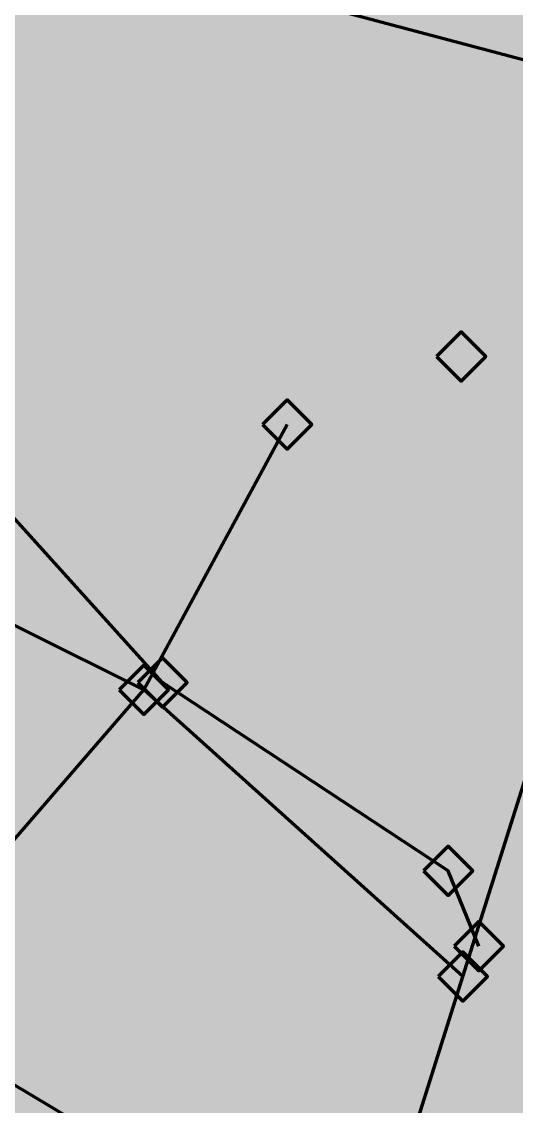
# Model space of a CAD drawing. Header units: inches. Extents: x 0 to 458, y -2 to 321.
# Drawn here: x 201 to 229.4, y 83.5 to 145.9 of the extents above; entities that cross this region are included whole.
import ezdxf

# ---------------------------------------------------------------- set-up
doc = ezdxf.new("R2010")
doc.units = ezdxf.units.IN
doc.header["$MEASUREMENT"] = 0
doc.layers.add('H', color=7, linetype='CONTINUOUS', lineweight=100)
doc.layers.add('P', color=250, linetype='CONTINUOUS', lineweight=100)

msp = doc.modelspace()

# ---------------------------------------------------------------- hatches: boundary and pattern name
at = {"layer": 'H', "linetype": 'Continuous'}
for color, points in [(7, [(-0.167, 296.167), (421, 296.167), (421, -1.833), (-0.167, -1.833)]), (0, [(228.75, 131), (227.167, 127.917), (226.667, 127.917), (228.333, 131.167), (226.5, 131.167), (226.5, 131.583), (228.75, 131.583), (228.75, 131), (231.5, 129.75), (231.25, 128.333), (230.333, 127.833), (229.5, 128.333), (229.167, 129.75), (229.5, 131.167), (230.333, 131.667), (231.25, 131.167), (231.5, 129.75), (228.75, 131), (230.917, 128.667), (231, 129.083), (231, 129.75), (231, 130.417), (230.917, 130.833), (230.667, 131.167), (230.333, 131.25), (230, 131.167), (229.833, 130.833), (229.75, 130.417), (229.667, 129.75), (229.667, 129.083), (229.833, 128.667), (230, 128.333), (230.333, 128.25), (230.667, 128.333), (230.917, 128.667), (228.75, 131), (232.833, 127.917), (232.167, 127.917), (232.167, 128.583), (232.833, 128.583), (232.833, 127.917), (228.75, 131), (235.917, 129.167), (235.5, 129.167), (235.5, 127.917), (235, 127.917), (235, 129.167), (233.417, 129.167), (233.417, 129.667), (235, 131.583), (235.5, 131.583), (235.5, 129.583), (235.917, 129.583), (235.917, 129.167), (228.75, 131), (235, 129.583), (235, 131), (233.75, 129.583), (235, 129.583), (228.75, 131), (237.333, 131.25), (237.083, 131.167), (236.75, 131.083), (236.583, 131), (236.417, 130.917), (236.417, 131.417), (236.833, 131.583), (237.333, 131.667), (237.75, 131.583), (238.083, 131.417), (238.333, 131.167), (238.417, 130.75), (238.25, 130.25), (237.75, 129.917), (238, 129.833), (238.25, 129.667), (238.417, 129.417), (238.5, 129), (238.417, 128.583), (238.167, 128.167), (237.833, 127.917), (237.333, 127.833), (236.75, 127.917), (236.333, 128.083), (236.333, 128.583), (236.75, 128.417), (237.25, 128.25), (237.583, 128.333), (237.833, 128.5), (238, 128.75), (238, 129.083), (238, 129.333), (237.833, 129.583), (237.583, 129.667), (237.25, 129.667), (237, 129.667), (237, 130.083), (237.167, 130.083), (237.75, 130.25), (237.917, 130.75), (237.917, 131), (237.75, 131.083), (237.583, 131.25), (237.333, 131.25)]), (0, [(224.833, 126.667), (226.25, 125.25), (227.667, 126.667), (226.25, 128.083)]), (0, [(206.25, 125.917), (204.667, 122.833), (204.083, 122.833), (205.833, 126.083), (203.917, 126.083), (203.917, 126.5), (206.25, 126.5), (206.25, 125.917), (207.667, 126.167), (207.417, 126.083), (207.167, 126), (206.917, 125.917), (206.75, 125.833), (206.75, 126.333), (207.167, 126.5), (207.75, 126.583), (208.167, 126.5), (208.5, 126.333), (208.75, 126.083), (208.833, 125.667), (208.583, 125.167), (208.167, 124.833), (208.417, 124.75), (208.583, 124.583), (208.833, 124.333), (208.917, 123.917), (208.833, 123.417), (208.583, 123.083), (208.167, 122.833), (207.667, 122.75), (207.083, 122.833), (206.667, 123), (206.667, 123.5), (207.083, 123.25), (207.583, 123.167), (207.917, 123.25), (208.167, 123.333), (208.333, 123.583), (208.417, 123.917), (208.333, 124.25), (208.167, 124.5), (207.917, 124.583), (207.583, 124.583), (207.417, 124.583), (207.417, 125), (207.583, 125), (208.083, 125.167), (208.333, 125.583), (208.25, 125.833), (208.083, 126), (207.917, 126.083), (207.667, 126.167), (206.25, 125.917), (210.25, 122.833), (209.667, 122.833), (209.667, 123.5), (210.25, 123.5), (210.25, 122.833), (206.25, 125.917), (213.25, 124), (213.167, 123.5), (212.917, 123.083), (212.5, 122.833), (212, 122.75), (211.5, 122.833), (211, 122.917), (211, 123.5), (211.083, 123.5), (211.25, 123.333), (211.5, 123.25), (211.75, 123.167), (212, 123.167), (212.25, 123.25), (212.5, 123.417), (212.667, 123.667), (212.75, 124), (212.667, 124.333), (212.5, 124.5), (212.25, 124.667), (211.917, 124.667), (211.5, 124.667), (211.167, 124.583), (211.167, 126.5), (213.167, 126.5), (213.167, 126.083), (211.667, 126.083), (211.667, 125.083), (211.833, 125.083), (212, 125.083), (212.5, 125.083), (212.833, 124.833), (213.083, 124.5), (213.25, 124), (206.25, 125.917), (216, 124), (215.917, 123.5), (215.667, 123.083), (215.25, 122.833), (214.75, 122.75), (214.25, 122.833), (213.833, 122.917), (213.833, 123.5), (214, 123.333), (214.25, 123.25), (214.5, 123.167), (214.75, 123.167), (215.083, 123.25), (215.25, 123.417), (215.417, 123.667), (215.5, 124), (215.417, 124.333), (215.25, 124.5), (215, 124.667), (214.667, 124.667), (214.25, 124.667), (213.917, 124.583), (213.917, 126.5), (215.917, 126.5), (215.917, 126.083), (214.417, 126.083), (214.417, 125.083), (214.583, 125.083), (214.75, 125.083), (215.25, 125.083), (215.583, 124.833), (215.917, 124.5), (216, 124)]), (0, [(214.833, 122.75), (216.25, 121.333), (217.667, 122.75), (216.25, 124.167)]), (0, [(207.667, 107.917), (209.083, 106.5), (210.5, 107.917), (209.083, 109.333)]), (0, [(206.583, 107.5), (208, 106.083), (209.417, 107.5), (208, 108.917)]), (0, [(208.5, 106.167), (206.917, 103.083), (206.333, 103.083), (208, 106.25), (206.167, 106.25), (206.167, 106.75), (208.5, 106.75), (208.5, 106.167), (209.917, 106.333), (209.667, 106.333), (209.417, 106.25), (209.167, 106.167), (209, 106.083), (209, 106.583), (209.167, 106.667), (209.417, 106.75), (209.667, 106.75), (210, 106.75), (210.167, 106.75), (210.417, 106.75), (210.75, 106.583), (211, 106.333), (211, 106.083), (211.083, 105.917), (211, 105.583), (210.833, 105.417), (210.667, 105.167), (210.417, 105.083), (210.667, 105), (210.833, 104.833), (211.083, 104.583), (211.083, 104.333), (211.167, 104.167), (211.083, 103.917), (211.083, 103.667), (210.833, 103.333), (210.667, 103.167), (210.417, 103.083), (210.167, 103), (209.917, 103), (209.667, 103), (209.333, 103.083), (209.083, 103.083), (208.917, 103.167), (208.917, 103.75), (209.083, 103.583), (209.333, 103.5), (209.583, 103.417), (209.833, 103.417), (210.167, 103.417), (210.417, 103.583), (210.583, 103.833), (210.667, 104.167), (210.583, 104.5), (210.417, 104.667), (210.167, 104.833), (209.833, 104.833), (209.667, 104.833), (209.667, 105.25), (209.833, 105.25), (210.083, 105.25), (210.333, 105.417), (210.5, 105.583), (210.583, 105.833), (210.5, 106.083), (210.333, 106.25), (210.167, 106.333), (209.917, 106.333), (208.5, 106.167), (212.5, 103.083), (211.917, 103.083), (211.917, 103.75), (212.5, 103.75), (212.5, 103.083), (208.5, 106.167), (215, 105.833), (214.917, 106.083), (214.833, 106.25), (214.583, 106.417), (214.333, 106.417), (214.083, 106.417), (213.917, 106.25), (213.75, 106.083), (213.75, 105.917), (213.833, 105.583), (214.083, 105.333), (214.333, 105.25), (214.583, 105.167), (214.75, 105.333), (214.917, 105.5), (214.917, 105.667), (215, 105.833), (208.5, 106.167), (215.083, 104), (215, 104.25), (214.917, 104.417), (214.833, 104.5), (214.583, 104.667), (214.417, 104.75), (214.083, 104.917), (213.917, 104.75), (213.75, 104.583), (213.667, 104.333), (213.667, 104.083), (213.667, 103.833), (213.833, 103.583), (214.083, 103.417), (214.333, 103.333), (214.667, 103.417), (214.833, 103.5), (215, 103.75), (215.083, 104), (208.5, 106.167), (214.333, 103), (214.083, 103), (213.833, 103.083), (213.667, 103.167), (213.5, 103.25), (213.25, 103.667), (213.167, 104.083), (213.167, 104.333), (213.333, 104.583), (213.5, 104.833), (213.75, 105), (213.583, 105.167), (213.417, 105.333), (213.25, 105.583), (213.25, 105.833), (213.333, 106.25), (213.583, 106.5), (213.917, 106.75), (214.167, 106.75), (214.333, 106.833), (214.583, 106.75), (214.833, 106.75), (215.167, 106.5), (215.417, 106.25), (215.417, 105.833), (215.417, 105.583), (215.333, 105.417), (215.167, 105.167), (214.917, 105), (215.167, 104.833), (215.417, 104.583), (215.5, 104.417), (215.583, 104.083), (215.5, 103.833), (215.5, 103.667), (215.333, 103.417), (215.167, 103.25), (214.833, 103.083), (214.583, 103), (214.333, 103), (208.5, 106.167), (218.333, 106.167), (216.75, 103.083), (216.167, 103.083), (217.917, 106.25), (216, 106.25), (216, 106.75), (218.333, 106.75), (218.333, 106.167)]), (0, [(215.5, 99.917), (213.917, 96.833), (213.417, 96.833), (215.083, 100.083), (213.167, 100.083), (213.167, 100.5), (215.5, 100.5), (215.5, 99.917), (217, 100.167), (216.667, 100.083), (216.417, 100), (216.25, 99.917), (216.083, 99.833), (216.083, 100.333), (216.5, 100.5), (217, 100.583), (217.417, 100.5), (217.75, 100.333), (218, 100.083), (218.083, 99.667), (217.917, 99.167), (217.417, 98.833), (217.667, 98.75), (217.917, 98.583), (218.083, 98.333), (218.167, 97.917), (218.083, 97.417), (217.833, 97.083), (217.5, 96.833), (216.917, 96.75), (216.417, 96.833), (215.917, 97), (215.917, 97.5), (216, 97.5), (216.417, 97.25), (216.917, 97.167), (217.25, 97.25), (217.5, 97.333), (217.583, 97.583), (217.667, 97.917), (217.583, 98.25), (217.417, 98.5), (217.167, 98.583), (216.917, 98.583), (216.667, 98.583), (216.667, 99), (216.833, 99), (217.417, 99.167), (217.583, 99.583), (217.583, 99.833), (217.417, 100), (217.167, 100.083), (217, 100.167), (215.5, 99.917), (219.5, 96.833), (218.917, 96.833), (218.917, 97.5), (219.5, 97.5), (219.5, 96.833), (215.5, 99.917), (222.5, 98), (222.417, 97.5), (222.167, 97.083), (221.833, 96.833), (221.25, 96.75), (220.75, 96.833), (220.333, 96.917), (220.333, 97.5), (220.5, 97.333), (220.75, 97.25), (221, 97.167), (221.333, 97.167), (221.583, 97.25), (221.833, 97.417), (222, 97.667), (222, 98), (221.917, 98.333), (221.833, 98.5), (221.583, 98.667), (221.167, 98.667), (220.833, 98.667), (220.5, 98.583), (220.5, 100.5), (222.5, 100.5), (222.5, 100.083), (220.917, 100.083), (220.917, 99.083), (221.167, 99.083), (221.25, 99.083), (221.75, 99.083), (222.167, 98.833), (222.417, 98.5), (222.5, 98), (215.5, 99.917), (225.25, 98), (225.167, 97.5), (224.917, 97.083), (224.583, 96.833), (224.083, 96.75), (223.5, 96.833), (223.083, 96.917), (223.083, 97.5), (223.25, 97.333), (223.5, 97.25), (223.75, 97.167), (224.083, 97.167), (224.333, 97.25), (224.583, 97.417), (224.75, 97.667), (224.75, 98), (224.75, 98.333), (224.583, 98.5), (224.333, 98.667), (224, 98.667), (223.583, 98.667), (223.25, 98.583), (223.25, 100.5), (225.25, 100.5), (225.25, 100.083), (223.75, 100.083), (223.75, 99.083), (223.917, 99.083), (224.083, 99.083), (224.5, 99.083), (224.917, 98.833), (225.167, 98.5), (225.25, 98)]), (0, [(224.083, 97.083), (225.5, 95.667), (226.917, 97.083), (225.5, 98.5)]), (0, [(229.833, 97.167), (228.25, 94), (227.667, 94), (229.417, 97.25), (227.5, 97.25), (227.5, 97.667), (229.833, 97.667), (229.833, 97.167), (231.25, 97.333), (231, 97.333), (230.75, 97.25), (230.5, 97.167), (230.333, 97), (230.333, 97.583), (230.5, 97.667), (230.75, 97.75), (231, 97.75), (231.333, 97.75), (231.5, 97.75), (231.75, 97.75), (232.083, 97.583), (232.333, 97.25), (232.333, 97.083), (232.417, 96.917), (232.333, 96.583), (232.167, 96.333), (232, 96.167), (231.75, 96.083), (231.75, 96), (232, 96), (232.167, 95.833), (232.417, 95.5), (232.417, 95.333), (232.5, 95.167), (232.417, 94.917), (232.417, 94.667), (232.167, 94.333), (232, 94.167), (231.75, 94.083), (231.5, 94), (231.25, 94), (231, 94), (230.667, 94), (230.417, 94.083), (230.25, 94.167), (230.25, 94.75), (230.417, 94.583), (230.667, 94.5), (230.917, 94.417), (231.167, 94.417), (231.5, 94.417), (231.75, 94.583), (231.917, 94.833), (232, 95.167), (231.917, 95.5), (231.75, 95.667), (231.5, 95.833), (231.167, 95.833), (231, 95.833), (231, 96.25), (231.167, 96.25), (231.417, 96.25), (231.667, 96.417), (231.833, 96.583), (231.917, 96.833), (231.833, 97.083), (231.667, 97.25), (231.5, 97.333), (231.25, 97.333), (229.833, 97.167), (233.833, 94), (233.25, 94), (233.25, 94.75), (233.833, 94.75), (233.833, 94), (229.833, 97.167), (236.917, 95.25), (236.917, 94.917), (236.833, 94.667), (236.667, 94.5), (236.583, 94.333), (236.417, 94.167), (236.167, 94.083), (236, 94), (235.75, 94), (235.5, 94), (235.25, 94.083), (234.917, 94.333), (234.75, 94.5), (234.667, 94.833), (234.583, 95.167), (234.5, 95.417), (234.5, 95.667), (234.5, 95.917), (234.583, 96.083), (234.583, 96.5), (234.75, 96.833), (234.917, 97.167), (235.167, 97.417), (235.417, 97.583), (235.75, 97.75), (236.167, 97.75), (236.417, 97.75), (236.583, 97.75), (236.583, 97.25), (236.333, 97.333), (236.083, 97.333), (235.917, 97.333), (235.667, 97.25), (235.333, 97), (235.25, 96.833), (235.167, 96.667), (235.083, 96.417), (235, 96.083), (235.417, 96.333), (235.75, 96.417), (236.167, 96.333), (236.333, 96.25), (236.5, 96.167), (236.667, 96), (236.833, 95.75), (236.917, 95.5), (236.917, 95.25), (229.833, 97.167), (236.417, 95.25), (236.417, 95.417), (236.333, 95.583), (236.167, 95.833), (235.917, 95.917), (235.667, 96), (235.333, 95.917), (235, 95.75), (235, 95.667), (235, 95.583), (235, 95.167), (235.083, 94.917), (235.167, 94.75), (235.25, 94.583), (235.5, 94.417), (235.75, 94.333), (236, 94.417), (236.25, 94.583), (236.333, 94.833), (236.417, 95.25), (229.833, 97.167), (239.583, 95.167), (239.5, 94.917), (239.5, 94.75), (239.333, 94.5), (239.25, 94.333), (239.083, 94.167), (238.833, 94.083), (238.583, 94), (238.333, 94), (238.083, 94), (237.833, 94), (237.583, 94.083), (237.417, 94.167), (237.417, 94.667), (237.583, 94.583), (237.833, 94.5), (238.083, 94.417), (238.333, 94.417), (238.667, 94.417), (238.833, 94.583), (239, 94.833), (239.083, 95.25), (239, 95.5), (238.833, 95.75), (238.583, 95.833), (238.25, 95.917), (237.833, 95.833), (237.5, 95.833), (237.5, 97.667), (239.5, 97.667), (239.5, 97.25), (238, 97.25), (238, 96.333), (238.167, 96.333), (238.333, 96.333), (238.583, 96.333), (238.833, 96.25), (239.167, 96.083), (239.5, 95.75), (239.5, 95.5), (239.583, 95.167)]), (0, [(225.833, 92.75), (227.25, 91.333), (228.667, 92.75), (227.25, 94.167)]), (0, [(224.917, 91), (226.333, 89.583), (227.75, 91), (226.333, 92.417)]), (0, [(224.917, 91), (226.333, 89.583), (227.75, 91), (226.333, 92.417)]), (0, [(216.333, 90.5), (214.75, 87.417), (214.167, 87.417), (215.917, 90.667), (214, 90.667), (214, 91.083), (216.333, 91.083), (216.333, 90.5), (217.75, 90.75), (217.5, 90.667), (217.25, 90.583), (217, 90.5), (216.833, 90.417), (216.833, 90.917), (217.25, 91.083), (217.833, 91.167), (218.25, 91.083), (218.583, 91), (218.833, 90.667), (218.917, 90.25), (218.667, 89.75), (218.25, 89.5), (218.25, 89.417), (218.5, 89.333), (218.667, 89.167), (218.917, 88.917), (219, 88.5), (218.917, 88.083), (218.667, 87.667), (218.25, 87.417), (217.75, 87.333), (217.167, 87.417), (216.75, 87.583), (216.75, 88.083), (217.167, 87.917), (217.75, 87.75), (218, 87.833), (218.25, 88), (218.417, 88.25), (218.5, 88.583), (218.417, 88.917), (218.25, 89.083), (218, 89.167), (217.667, 89.167), (217.5, 89.167), (217.5, 89.583), (217.667, 89.583), (218.167, 89.75), (218.417, 90.25), (218.333, 90.5), (218.167, 90.667), (218, 90.75), (217.75, 90.75), (216.333, 90.5), (220.333, 87.417), (219.75, 87.417), (219.75, 88.167), (220.333, 88.167), (220.333, 87.417), (216.333, 90.5), (223.333, 88.583), (223.25, 88.083), (223, 87.75), (222.583, 87.417), (222.083, 87.333), (221.583, 87.417), (221.083, 87.583), (221.083, 88.083), (221.167, 88.083), (221.333, 88), (221.583, 87.917), (221.833, 87.833), (222.083, 87.75), (222.417, 87.833), (222.583, 88), (222.75, 88.25), (222.833, 88.583), (222.75, 88.917), (222.583, 89.083), (222.333, 89.25), (222, 89.25), (221.583, 89.25), (221.25, 89.167), (221.25, 91.083), (223.25, 91.083), (223.25, 90.667), (221.75, 90.667), (221.75, 89.667), (221.917, 89.667), (222.083, 89.667), (222.583, 89.667), (222.917, 89.5), (223.167, 89.167), (223.333, 88.583), (216.333, 90.5), (226.083, 87.417), (223.833, 87.417), (223.833, 87.917), (224.333, 88.417), (224.75, 88.833), (225.333, 89.583), (225.417, 90.167), (225.417, 90.417), (225.25, 90.583), (225.083, 90.667), (224.833, 90.75), (224.583, 90.667), (224.333, 90.583), (224.083, 90.5), (223.917, 90.417), (223.917, 90.917), (224.333, 91.083), (224.833, 91.167), (225.667, 90.917), (225.917, 90.167), (225.917, 89.75), (225.75, 89.417), (225.583, 89.083), (225.25, 88.833), (224.75, 88.25), (224.333, 87.833), (226.083, 87.833), (226.083, 87.417)]), (0, [(198.5, 90.083), (196.917, 87), (196.333, 87), (198.083, 90.25), (196.167, 90.25), (196.167, 90.667), (198.5, 90.667), (198.5, 90.083), (201.25, 88.25), (200.833, 88.25), (200.833, 87), (200.417, 87), (200.417, 88.25), (198.75, 88.25), (198.75, 88.75), (200.417, 90.667), (200.833, 90.667), (200.833, 88.667), (201.25, 88.667), (201.25, 88.25), (198.5, 90.083), (200.417, 88.667), (200.417, 90.083), (199.167, 88.667), (200.417, 88.667), (198.5, 90.083), (202.5, 87), (201.917, 87), (201.917, 87.667), (202.5, 87.667), (202.5, 87), (198.5, 90.083), (205.5, 88.833), (205.5, 88.583), (205.5, 88.417), (205.417, 88), (205.333, 87.667), (205.25, 87.417), (205.083, 87.167), (204.917, 87.083), (204.667, 86.917), (204.333, 86.917), (204.083, 87), (203.833, 87.083), (203.667, 87.167), (203.5, 87.417), (203.333, 87.667), (203.25, 88), (203.167, 88.417), (203.167, 88.583), (203.167, 88.833), (203.167, 89.083), (203.167, 89.333), (203.25, 89.667), (203.333, 90), (203.5, 90.25), (203.667, 90.5), (203.833, 90.667), (204.083, 90.75), (204.333, 90.75), (204.667, 90.75), (204.917, 90.583), (205.083, 90.5), (205.25, 90.25), (205.333, 90), (205.5, 89.667), (205.5, 89.25), (205.5, 89.083), (205.5, 88.833), (198.5, 90.083), (204.917, 87.75), (205, 87.917), (205, 88.167), (205, 88.5), (205, 88.833), (205, 89.167), (205, 89.5), (205, 89.75), (204.917, 89.917), (204.667, 90.25), (204.583, 90.333), (204.333, 90.333), (204, 90.25), (203.833, 89.917), (203.75, 89.75), (203.75, 89.5), (203.667, 89.167), (203.667, 88.833), (203.667, 88.5), (203.75, 88.167), (203.75, 87.917), (203.833, 87.75), (204, 87.417), (204.167, 87.333), (204.333, 87.333), (204.667, 87.417), (204.917, 87.75), (198.5, 90.083), (208.25, 87), (206, 87), (206, 87.5), (206.25, 87.75), (206.5, 88), (206.667, 88.167), (206.917, 88.417), (207.083, 88.583), (207.25, 88.833), (207.333, 89), (207.5, 89.167), (207.583, 89.417), (207.583, 89.75), (207.583, 90), (207.417, 90.167), (207.25, 90.25), (207, 90.333), (206.75, 90.25), (206.5, 90.167), (206.25, 90.083), (206.083, 90), (206.083, 90.5), (206.25, 90.583), (206.5, 90.667), (206.75, 90.75), (207, 90.75), (207.25, 90.75), (207.5, 90.667), (207.833, 90.5), (208.083, 90.167), (208.083, 89.917), (208.083, 89.75), (208.083, 89.333), (207.917, 89), (207.75, 88.667), (207.417, 88.417), (207.167, 88.083), (206.917, 87.833), (206.667, 87.583), (206.5, 87.417), (208.25, 87.417), (208.25, 87)]), (0, [(201.25, 83.5), (199.667, 80.417), (199.167, 80.417), (200.833, 83.583), (198.917, 83.583), (198.917, 84.083), (201.25, 84.083), (201.25, 83.5), (202.667, 83.667), (202.417, 83.667), (202.167, 83.583), (202, 83.5), (201.833, 83.417), (201.75, 83.417), (201.75, 83.917), (202.25, 84.083), (202.75, 84.167), (203.167, 84.083), (203.5, 83.917), (203.75, 83.667), (203.833, 83.25), (203.667, 82.75), (203.167, 82.417), (203.417, 82.333), (203.667, 82.167), (203.833, 81.917), (203.917, 81.5), (203.833, 81), (203.583, 80.667), (203.167, 80.417), (202.667, 80.333), (202.167, 80.417), (201.667, 80.5), (201.667, 81.083), (201.75, 81.083), (202.167, 80.833), (202.667, 80.75), (202.917, 80.75), (203.167, 80.917), (203.333, 81.167), (203.417, 81.5), (203.333, 81.833), (203.167, 82), (202.917, 82.167), (202.667, 82.167), (202.417, 82.167), (202.417, 82.583), (202.583, 82.583), (203.167, 82.75), (203.333, 83.167), (203.25, 83.417), (203.167, 83.583), (202.917, 83.667), (202.667, 83.667), (201.25, 83.5), (205.25, 80.417), (204.667, 80.417), (204.667, 81.083), (205.25, 81.083), (205.25, 80.417), (201.25, 83.5), (207.833, 82.583), (207.75, 83.167), (207.583, 83.5), (207.333, 83.667), (207.083, 83.75), (206.583, 83.5), (206.417, 82.917), (206.5, 82.5), (206.667, 82.25), (206.917, 82.167), (207.167, 82.083), (207.5, 82.167), (207.833, 82.333), (207.833, 82.417), (207.833, 82.583), (201.25, 83.5), (205.917, 82.833), (206, 83.417), (206.25, 83.75), (206.667, 84), (207.083, 84.083), (207.583, 84), (207.917, 83.833), (208.167, 83.25), (208.333, 82.417), (208.167, 81.583), (207.917, 80.917), (207.417, 80.5), (206.667, 80.333), (206.417, 80.333), (206.25, 80.333), (206.25, 80.833), (206.417, 80.75), (206.75, 80.75), (207.5, 81.083), (207.833, 82), (207.417, 81.75), (207, 81.75), (206.667, 81.75), (206.333, 81.917), (206, 82.333), (205.917, 82.833), (201.25, 83.5), (211.167, 81.667), (210.667, 81.667), (210.667, 80.417), (210.25, 80.417), (210.25, 81.667), (208.583, 81.667), (208.583, 82.167), (210.25, 84.083), (210.667, 84.083), (210.667, 82), (211.167, 82), (211.167, 81.667), (201.25, 83.5), (210.25, 82), (210.25, 83.5), (209, 82), (210.25, 82)])]:
    msp.add_hatch(color=color, dxfattribs=at).paths.add_polyline_path(points)

# ---------------------------------------------------------------- linework, layer by layer
at = {"layer": 'P', "color": 0, "linetype": 'Continuous'}
for points in [[(220.583, 72.75), (192.5, 89.583), (166.5, 105.417), (157.917, 132.417), (150.25, 159.5), (143.417, 185.833), (143.417, 185.833), (143.25, 203.417), (126.25, 228.917), (114.417, 252.833), (87.833, 297.667)], [(226.333, 91), (208, 107.5), (180.583, 121.167), (165.667, 136), (159.833, 163.583), (177.417, 173.583), (190.5, 190.583), (174.083, 201.5)], [(160.083, 162.25), (257.417, 136.417), (350.417, 136.5), (452.833, 165.833), (458, 168.083)], [(227.25, 92.75), (225.5, 97.083), (209.083, 107.917), (160.083, 162.25)], [(224.833, 126.667), (226.25, 125.25), (227.667, 126.667), (226.25, 128.083), (224.833, 126.667)], [(214.833, 122.75), (216.25, 121.333), (217.667, 122.75), (216.25, 124.167), (214.833, 122.75)], [(161.25, 49.917), (172.333, 57), (173.833, 71.667), (192.5, 89.583), (208, 107.5), (216.25, 122.75)], [(207.667, 107.917), (209.083, 106.5), (210.5, 107.917), (209.083, 109.333), (207.667, 107.917)], [(214.167, 54.333), (217.917, 65.5), (220.583, 72.75), (226.333, 91), (232.25, 109.75)], [(206.583, 107.5), (208, 106.083), (209.417, 107.5), (208, 108.917), (206.583, 107.5)], [(224.083, 97.083), (225.5, 95.667), (226.917, 97.083), (225.5, 98.5), (224.083, 97.083)], [(225.833, 92.75), (227.25, 91.333), (228.667, 92.75), (227.25, 94.167), (225.833, 92.75)], [(224.917, 91), (226.333, 89.583), (227.75, 91), (226.333, 92.417), (224.917, 91)], [(224.917, 91), (226.333, 89.583), (227.75, 91), (226.333, 92.417), (224.917, 91)]]:
    msp.add_lwpolyline(points, dxfattribs=at)

doc.saveas('drawing.dxf')
